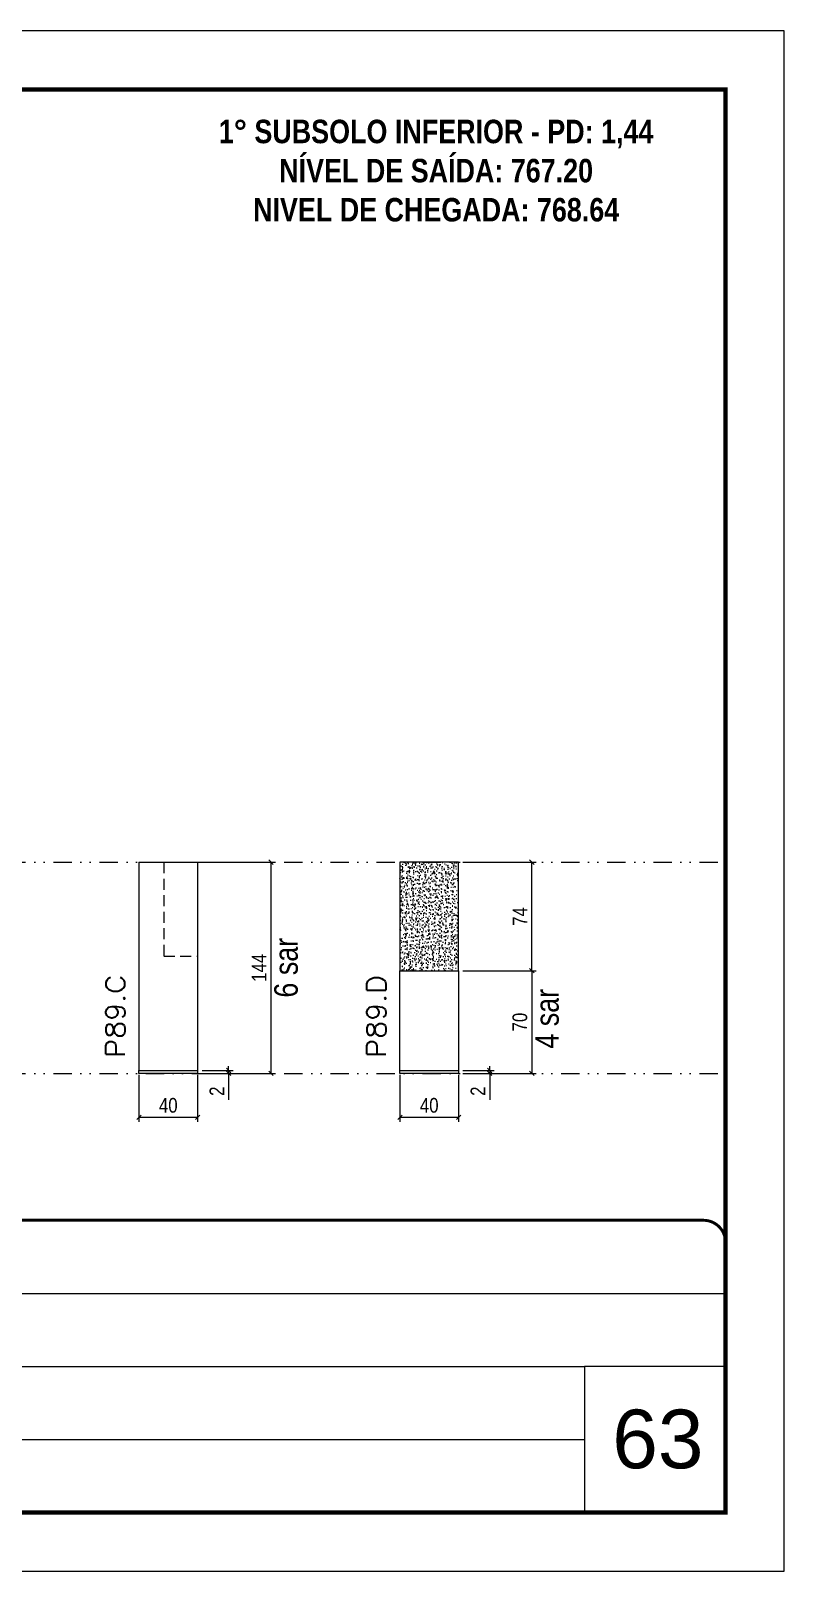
# Model space of a CAD drawing. Extents: x 14400 to 27878, y -21631 to 6985.
# Drawn here: x 18569 to 19082, y -11294 to -10244 of the extents above; entities that cross this region are included whole.
import ezdxf

# ---------------------------------------------------------------- set-up
doc = ezdxf.new("R2010")
doc.units = 0
for name, pattern in [('CONTINUO', [0]), ('DASHED', [0.75, 0.5, -0.25]), ('DIVIDE2', [0.625, 0.25, -0.125, 0, -0.125, 0, -0.125]), ('HIDDEN', [0.375, 0.25, -0.125])]:
    doc.linetypes.add(name, pattern=pattern)
for name, color, linetype, lineweight in [('CARIMBO', 255, 'Continuous', 9), ('Folhas', 255, 'Continuous', 9), ('Hachura', 251, 'Continuous', 9), ('SARRAFO DE PRESSAO', 251, 'DASHED', 9), ('Texto Seção', 7, 'Continuous', 15)]:
    doc.layers.add(name, color=color, linetype=linetype, lineweight=lineweight)
for name, color, linetype in [('COTA', 241, 'Continuous'), ('NOMENCLATURA', 7, 'Continuous'), ('Nível', 160, 'Continuous'), ('Painéis', 200, 'Continuous')]:
    doc.layers.add(name, color=color, linetype=linetype)
doc.styles.add('ARIAL', font='arial.ttf')
doc.styles.add('ARIAL_NARROW', font='ARIALN.TTF', dxfattribs={"height": 0.2})
doc.styles.add('COTA TECNICA', font='techl___.ttf', dxfattribs={"height": 10})
doc.styles.add('COTA TECNICA-50', font='techl___.ttf', dxfattribs={"height": 10})
doc.styles.add('REGUA-120', font='ROMANS.shx', dxfattribs={"height": 15})
doc.styles.add('ROMANC', font='techb___.ttf', dxfattribs={"height": 2.5})
doc.dimstyles.new('COTA PAINEL-50', dxfattribs={"dimtxt": 10, "dimasz": 3, "dimexe": 3, "dimexo": 3, "dimgap": 3, "dimtad": 1, "dimdec": 1, "dimzin": 12, "dimdsep": 46, "dimtxsty": 'COTA TECNICA-50', "dimblk1": 'OBLIQUE', "dimblk2": 'OBLIQUE', "dimsah": 1, "dimcen": 0.9, "dimclrd": 4, "dimclre": 4, "dimclrt": 240, "dimadec": 1, "dimazin": 3, "dimtfac": 1, "dimtdec": 1, "dimtmove": 0, "dimatfit": 3, "dimfxl": 1, "dimtolj": 1, "dimtzin": 12, "dimarcsym": 0})
doc.dimstyles.new('PAINEL', dxfattribs={"dimtxt": 10, "dimasz": 3, "dimexe": 3, "dimexo": 3, "dimgap": 3, "dimtad": 1, "dimdec": 1, "dimzin": 12, "dimdsep": 46, "dimtxsty": 'COTA TECNICA', "dimblk1": 'OBLIQUE', "dimblk2": 'OBLIQUE', "dimsah": 1, "dimcen": 0.9, "dimclrd": 4, "dimclre": 4, "dimclrt": 240, "dimadec": 1, "dimazin": 3, "dimtfac": 1, "dimtdec": 1, "dimtmove": 0, "dimatfit": 3, "dimfxl": 1, "dimtolj": 1, "dimtzin": 12, "dimarcsym": 0})

# ---------------------------------------------------------------- blocks, each defined once
blk = doc.blocks.new('9999999999')
at = {"color": 30, "linetype": 'CONTINUO'}
for p, q in [((98564.6, 34379.6), (99584, 34379.6)), ((98564.6, 34329.8), (99488, 34329.8)), ((99584, 34329.8), (99488, 34329.8)), ((99488, 34329.8), (99488, 34230.2)), ((98564.6, 34280), (99488, 34280))]:
    blk.add_line(p, q, dxfattribs=at)
at = {"color": 30, "linetype": 'CONTINUO', "const_width": 2}
blk.add_lwpolyline([(99584, 34230.2), (99584, 34414.4, 0.414214), (99569, 34429.4), (98229, 34429.4, 0.414214), (98214, 34414.4), (98214, 34245.2, 0.414214), (98229, 34230.2), (99584, 34230.2)], format="xyb", dxfattribs=at)
at = {"layer": 'Folhas'}
blk.add_lwpolyline([(98139, 34190.2), (99624, 34190.2), (99624, 35240.2), (98139, 35240.2)], close=True, dxfattribs=at)
at = {"layer": 'Folhas', "color": 30, "const_width": 3}
blk.add_lwpolyline([(98214, 34230.2), (99584, 34230.2), (99584, 35200.2), (98214, 35200.2)], close=True, dxfattribs=at)
blk = doc.blocks.new('_Oblique')
at = {"color": 0, "linetype": 'ByBlock', "lineweight": -2}
blk.add_line((-0.5, -0.5), (0.5, 0.5), dxfattribs=at)
blk = doc.blocks.new('*D1958')
at = {"layer": 'COTA', "color": 4, "lineweight": -2, "transparency": 16777216}
for p, q in [((18642.3, -10955.6), (18642.3, -10987.5)), ((18682.3, -10955.6), (18682.3, -10987.5)), ((18642.3, -10984.5), (18682.3, -10984.5))]:
    blk.add_line(p, q, dxfattribs=at)
at = {"layer": 'Defpoints', "color": 0, "transparency": 16777216}
for p in [(18642.3, -10952.6), (18682.3, -10952.6), (18682.3, -10984.5)]:
    blk.add_point(p, dxfattribs=at)
at = {"layer": 'COTA', "color": 4, "lineweight": -2, "transparency": 16777216, "xscale": 3, "yscale": 3, "zscale": 3, "rotation": 180}
blk.add_blockref('_Oblique', (18642.3, -10984.5), dxfattribs=at)
at = {"layer": 'COTA', "color": 4, "lineweight": -2, "transparency": 16777216, "xscale": 3, "yscale": 3, "zscale": 3}
blk.add_blockref('_Oblique', (18682.3, -10984.5), dxfattribs=at)
at = {"layer": 'COTA', "color": 240, "transparency": 16777216, "insert": (18662.3, -10976.4), "char_height": 10, "attachment_point": 5, "style": 'COTA TECNICA'}
blk.add_mtext('\\A1;40', dxfattribs=at)
blk = doc.blocks.new('*D1959')
at = {"layer": 'COTA', "color": 4, "lineweight": -2, "transparency": 16777216}
for p, q in [((18703.4, -10952.6), (18703.4, -10949.6)), ((18685.3, -10952.6), (18706.4, -10952.6)), ((18685.3, -10954.6), (18706.4, -10954.6)), ((18703.4, -10952.6), (18703.4, -10954.6)), ((18703.4, -10954.6), (18703.4, -10972.7))]:
    blk.add_line(p, q, dxfattribs=at)
at = {"layer": 'Defpoints', "color": 0, "transparency": 16777216}
for p in [(18682.3, -10952.6), (18682.3, -10954.6), (18703.4, -10952.6)]:
    blk.add_point(p, dxfattribs=at)
at = {"layer": 'COTA', "color": 4, "lineweight": -2, "transparency": 16777216, "xscale": 3, "yscale": 3, "zscale": 3}
for p, rotation in [((18703.4, -10952.6), 270), ((18703.4, -10954.6), 90)]:
    blk.add_blockref('_Oblique', p, dxfattribs=dict(at, rotation=rotation))
at = {"layer": 'COTA', "color": 240, "transparency": 16777216, "insert": (18695.4, -10966.7), "char_height": 10, "attachment_point": 5, "rotation": 90, "style": 'COTA TECNICA-50'}
blk.add_mtext('\\A1;2', dxfattribs=at)
blk = doc.blocks.new('*D1960')
at = {"layer": 'COTA', "color": 4, "lineweight": -2, "transparency": 16777216}
for p, q in [((18685.3, -10810.6), (18735.2, -10810.6)), ((18732.2, -10810.6), (18732.2, -10954.6)), ((18685.3, -10954.6), (18735.2, -10954.6))]:
    blk.add_line(p, q, dxfattribs=at)
at = {"layer": 'Defpoints', "color": 0, "transparency": 16777216}
for p in [(18682.3, -10810.6), (18682.3, -10954.6), (18732.2, -10954.6)]:
    blk.add_point(p, dxfattribs=at)
at = {"layer": 'COTA', "color": 4, "lineweight": -2, "transparency": 16777216, "xscale": 3, "yscale": 3, "zscale": 3}
for p, rotation in [((18732.2, -10810.6), 90), ((18732.2, -10954.6), 270)]:
    blk.add_blockref('_Oblique', p, dxfattribs=dict(at, rotation=rotation))
at = {"layer": 'COTA', "color": 240, "transparency": 16777216, "insert": (18724.2, -10882.6), "char_height": 10, "attachment_point": 5, "rotation": 90, "style": 'COTA TECNICA'}
blk.add_mtext('\\A1;144', dxfattribs=at)
blk = doc.blocks.new('*D1974')
at = {"layer": 'COTA', "color": 4, "lineweight": -2, "transparency": 16777216}
for p, q in [((18820.1, -10955.6), (18820.1, -10987.5)), ((18860.1, -10955.6), (18860.1, -10987.5)), ((18820.1, -10984.5), (18860.1, -10984.5))]:
    blk.add_line(p, q, dxfattribs=at)
at = {"layer": 'Defpoints', "color": 0, "transparency": 16777216}
for p in [(18820.1, -10952.6), (18860.1, -10952.6), (18860.1, -10984.5)]:
    blk.add_point(p, dxfattribs=at)
at = {"layer": 'COTA', "color": 4, "lineweight": -2, "transparency": 16777216, "xscale": 3, "yscale": 3, "zscale": 3, "rotation": 180}
blk.add_blockref('_Oblique', (18820.1, -10984.5), dxfattribs=at)
at = {"layer": 'COTA', "color": 4, "lineweight": -2, "transparency": 16777216, "xscale": 3, "yscale": 3, "zscale": 3}
blk.add_blockref('_Oblique', (18860.1, -10984.5), dxfattribs=at)
at = {"layer": 'COTA', "color": 240, "transparency": 16777216, "insert": (18840.1, -10976.4), "char_height": 10, "attachment_point": 5, "style": 'COTA TECNICA'}
blk.add_mtext('\\A1;40', dxfattribs=at)
blk = doc.blocks.new('*D1975')
at = {"layer": 'COTA', "color": 4, "lineweight": -2, "transparency": 16777216}
for p, q in [((18881.3, -10952.6), (18881.3, -10949.6)), ((18863.1, -10952.6), (18884.3, -10952.6)), ((18863.1, -10954.6), (18884.3, -10954.6)), ((18881.3, -10952.6), (18881.3, -10954.6)), ((18881.3, -10954.6), (18881.3, -10972.7))]:
    blk.add_line(p, q, dxfattribs=at)
at = {"layer": 'Defpoints', "color": 0, "transparency": 16777216}
for p in [(18860.1, -10952.6), (18860.1, -10954.6), (18881.3, -10952.6)]:
    blk.add_point(p, dxfattribs=at)
at = {"layer": 'COTA', "color": 4, "lineweight": -2, "transparency": 16777216, "xscale": 3, "yscale": 3, "zscale": 3}
for p, rotation in [((18881.3, -10952.6), 270), ((18881.3, -10954.6), 90)]:
    blk.add_blockref('_Oblique', p, dxfattribs=dict(at, rotation=rotation))
at = {"layer": 'COTA', "color": 240, "transparency": 16777216, "insert": (18873.3, -10966.7), "char_height": 10, "attachment_point": 5, "rotation": 90, "style": 'COTA TECNICA-50'}
blk.add_mtext('\\A1;2', dxfattribs=at)
blk = doc.blocks.new('*D1976')
at = {"layer": 'COTA', "color": 4, "lineweight": -2, "transparency": 16777216}
for p, q in [((18863.1, -10884.6), (18913, -10884.6)), ((18910, -10884.6), (18910, -10954.6)), ((18863.1, -10954.6), (18913, -10954.6))]:
    blk.add_line(p, q, dxfattribs=at)
at = {"layer": 'Defpoints', "color": 0, "transparency": 16777216}
for p in [(18860.1, -10884.6), (18860.1, -10954.6), (18910, -10954.6)]:
    blk.add_point(p, dxfattribs=at)
at = {"layer": 'COTA', "color": 4, "lineweight": -2, "transparency": 16777216, "xscale": 3, "yscale": 3, "zscale": 3}
for p, rotation in [((18910, -10884.6), 90), ((18910, -10954.6), 270)]:
    blk.add_blockref('_Oblique', p, dxfattribs=dict(at, rotation=rotation))
at = {"layer": 'COTA', "color": 240, "transparency": 16777216, "insert": (18901.9, -10919.6), "char_height": 10, "attachment_point": 5, "rotation": 90, "style": 'COTA TECNICA'}
blk.add_mtext('\\A1;70', dxfattribs=at)
blk = doc.blocks.new('*D2273')
at = {"layer": 'COTA', "color": 4, "lineweight": -2, "transparency": 16777216}
for p, q in [((18863.1, -10810.6), (18913, -10810.6)), ((18910, -10884.6), (18910, -10810.6)), ((18863.1, -10884.6), (18913, -10884.6))]:
    blk.add_line(p, q, dxfattribs=at)
at = {"layer": 'Defpoints', "color": 0, "transparency": 16777216}
for p in [(18860.1, -10810.6), (18910, -10810.6), (18860.1, -10884.6)]:
    blk.add_point(p, dxfattribs=at)
at = {"layer": 'COTA', "color": 4, "lineweight": -2, "transparency": 16777216, "xscale": 3, "yscale": 3, "zscale": 3}
for p, rotation in [((18910, -10810.6), 90), ((18910, -10884.6), 270)]:
    blk.add_blockref('_Oblique', p, dxfattribs=dict(at, rotation=rotation))
at = {"layer": 'COTA', "color": 240, "transparency": 16777216, "insert": (18902, -10847.6), "char_height": 10, "attachment_point": 5, "rotation": 90, "style": 'COTA TECNICA'}
blk.add_mtext('\\A1;74', dxfattribs=at)

msp = doc.modelspace()

# ---------------------------------------------------------------- hatches: boundary and pattern name
at = {"layer": 'COTA'}
h = msp.add_hatch(dxfattribs=at)
h.set_pattern_fill('AR-CONC', color=256, scale=0.03)
h.paths.add_polyline_path([(18860.06, -10810.62), (18820.06, -10810.62), (18820.06, -10884.62), (18860.06, -10884.62)])

# ---------------------------------------------------------------- linework, layer by layer
msp.add_lwpolyline([(18820.06, -10884.62), (18860.06, -10884.62), (18860.06, -10810.62), (18820.06, -10810.62)], close=True, dxfattribs=at)
at = {"layer": 'Hachura', "linetype": 'HIDDEN', "ltscale": 30}
for p, q in [((18659.25, -10810.62), (18659.25, -10874.62)), ((18659.25, -10874.62), (18682.25, -10874.62))]:
    msp.add_line(p, q, dxfattribs=at)
at = {"layer": 'Nível', "color": 4, "linetype": 'DIVIDE2', "ltscale": 50}
for p, q in [((17671.97, -10810.62), (19041.97, -10810.62)), ((17671.97, -10954.62), (19041.97, -10954.62))]:
    msp.add_line(p, q, dxfattribs=at)
at = {"layer": 'Painéis'}
for p, q in [((18642.25, -10810.62), (18642.25, -10952.62)), ((18642.25, -10810.62), (18682.25, -10810.62)), ((18682.25, -10810.62), (18682.25, -10952.62)), ((18820.06, -10884.62), (18860.06, -10884.62)), ((18820.06, -10952.62), (18820.06, -10884.62)), ((18860.06, -10884.62), (18860.06, -10952.62)), ((18642.25, -10952.62), (18682.25, -10952.62)), ((18642.25, -10952.62), (18682.25, -10952.62)), ((18642.25, -10954.62), (18642.25, -10952.62)), ((18682.25, -10954.62), (18642.25, -10954.62)), ((18682.25, -10952.62), (18682.25, -10954.62)), ((18820.06, -10952.62), (18860.06, -10952.62)), ((18820.06, -10952.62), (18860.06, -10952.62)), ((18820.06, -10954.62), (18820.06, -10952.62)), ((18860.06, -10954.62), (18820.06, -10954.62)), ((18860.06, -10952.62), (18860.06, -10954.62))]:
    msp.add_line(p, q, dxfattribs=at)

# ---------------------------------------------------------------- block references
at = {"layer": 'SARRAFO DE PRESSAO', "color": 6, "linetype": 'ByBlock'}
msp.add_blockref('9999999999', (-80542.01, -45484.1), dxfattribs=at)

# ---------------------------------------------------------------- texts
at = {"layer": 'CARIMBO', "style": 'ARIAL'}
msp.add_text('63', height=40, dxfattribs=at).set_placement((18964.83, -11223.76))
at = {"layer": 'NOMENCLATURA', "style": 'ARIAL_NARROW'}
for s, p in [('6 sar', (18750.52, -10902.91)), ('4 sar', (18928.32, -10937.72))]:
    msp.add_text(s, height=16, rotation=90, dxfattribs=at).set_placement(p)
at = {"layer": 'NOMENCLATURA', "color": 2, "insert": (18844.81, -10277.84), "char_height": 16, "attachment_point": 2, "style": 'ROMANC'}
msp.add_mtext_dynamic_manual_height_columns('\\P1° SUBSOLO INFERIOR - PD: 1,44\\PNÍVEL DE SAÍDA: 767.20\\PNIVEL DE CHEGADA: 768.64', width=432.3511, gutter_width=1, heights=[0], dxfattribs=at)
at = {"layer": 'Texto Seção', "style": 'REGUA-120', "width": 1.1}
for s, p in [('P89.C', (18632.8, -10943.85)), ('P89.D', (18810.61, -10943.85))]:
    msp.add_text(s, height=13, rotation=90, dxfattribs=at).set_placement(p)

# ---------------------------------------------------------------- dimensions: what is measured, and where the dimension line sits
at = {"layer": 'COTA'}
for base, p1, p2, picture, middle in [((18732.24, -10954.62), (18682.25, -10810.62), (18682.25, -10954.62), '*D1960', (18724.17, -10882.62)), ((18910.05, -10810.62), (18860.06, -10884.62), (18860.06, -10810.62), '*D2273', (18901.98, -10847.62)), ((18910.05, -10954.62), (18860.06, -10884.62), (18860.06, -10954.62), '*D1976', (18901.95, -10919.62))]:
    dim = msp.add_linear_dim(base=base, p1=p1, p2=p2, angle=90, dimstyle='PAINEL', dxfattribs=at)
    dim.commit()
    dim.dimension.update_dxf_attribs({"geometry": picture, "text_midpoint": middle})
for base, p1, p2, picture, middle in [((18703.45, -10952.62), (18682.25, -10954.62), (18682.25, -10952.62), '*D1959', (18703.45, -10966.67)), ((18881.25, -10952.62), (18860.06, -10954.62), (18860.06, -10952.62), '*D1975', (18881.25, -10966.67))]:
    dim = msp.add_linear_dim(base=base, p1=p1, p2=p2, angle=90, dimstyle='COTA PAINEL-50', dxfattribs=at)
    dim.commit()
    dim.dimension.update_dxf_attribs({"geometry": picture, "text_midpoint": middle, "dimtype": 160})
for base, p1, p2, picture, middle in [((18682.25, -10984.51), (18642.25, -10952.62), (18682.25, -10952.62), '*D1958', (18662.25, -10976.41)), ((18860.06, -10984.51), (18820.06, -10952.62), (18860.06, -10952.62), '*D1974', (18840.06, -10976.41))]:
    dim = msp.add_linear_dim(base=base, p1=p1, p2=p2, dimstyle='PAINEL', override={"dimarcsym": 2}, dxfattribs=at)
    dim.commit()
    dim.dimension.update_dxf_attribs({"geometry": picture, "text_midpoint": middle})

doc.saveas('drawing.dxf')
